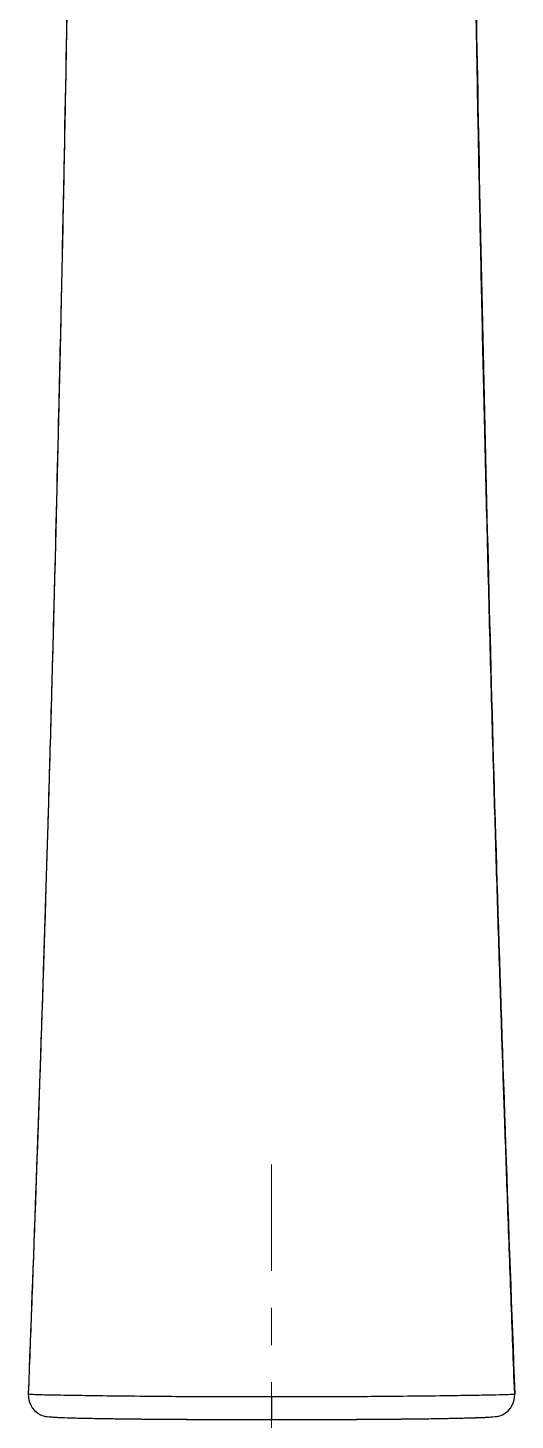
# Model space of a CAD drawing. Extents: x 0 to 1354, y 0 to 992.
# Drawn here: x 461.2 to 494.1, y 516.9 to 610.6 of the extents above; entities that cross this region are included whole.
import ezdxf

# ---------------------------------------------------------------- set-up
doc = ezdxf.new("R2010")
doc.units = 0
doc.header["$LTSCALE"] = 10
doc.header["$MEASUREMENT"] = 0
doc.linetypes.add('CENTER', pattern=[2, 1.25, -0.25, 0.25, -0.25])
doc.layers.add('1', color=7, linetype='CONTINUOUS')
doc.layers.add('BODY', color=7, linetype='CONTINUOUS')

msp = doc.modelspace()

# ---------------------------------------------------------------- linework, layer by layer
at = {"layer": '1', "color": 7, "linetype": 'Continuous'}
for p, q in [((461.261, 518.626), (461.255, 518.625)), ((494.063, 518.625), (494.057, 518.626))]:
    msp.add_line(p, q, dxfattribs=at)
for centre, major_axis, ratio, start_param, end_param in [((462.752, 518.567), (0.339, 1.461), 0.998873, 1.760247, 3.078028), ((492.566, 518.567), (-0.339, 1.461), 0.998873, 3.205157, 4.522938), ((477.659, 518.374), (0, 1.5), 0.000004, 1.514132, 3.152332)]:
    msp.add_ellipse(centre, major_axis=major_axis, ratio=ratio, start_param=start_param, end_param=end_param, dxfattribs=at)
for points, knots in [([(464.172, 637.562), (464.163, 636.155), (464.131, 632.189), (464.056, 624.986), (463.904, 614.369), (463.662, 600.846), (463.348, 586.395), (463.061, 574.731), (462.831, 565.931), (462.591, 557.378), (462.239, 545.916), (461.785, 532.625), (461.425, 523.122), (461.255, 518.625)], [0, 0, 0, 0, 0.04114, 0.114398, 0.202128, 0.329324, 0.467621, 0.566225, 0.617062, 0.682316, 0.773565, 0.892831, 1, 1, 1, 1]), ([(464.156, 635.021), (464.148, 634.006), (464.128, 631.737), (464.093, 628.323), (464.054, 624.948), (464.014, 621.866), (463.972, 618.947), (463.928, 616.018), (463.881, 613.062), (463.806, 608.624), (463.696, 602.643), (463.541, 595.059), (463.373, 587.454), (463.193, 579.871), (463.006, 572.438), (462.813, 565.234), (462.657, 559.735), (462.538, 555.701), (462.449, 552.783), (462.342, 549.331), (462.213, 545.333), (462.063, 540.817), (461.891, 535.793), (461.695, 530.266), (461.483, 524.485), (461.335, 520.546), (461.262, 518.626)], [0, 0, 0, 0, 0.029961, 0.066537, 0.09853, 0.12594, 0.153106, 0.17966, 0.206525, 0.2337, 0.299572, 0.365841, 0.432218, 0.495649, 0.558948, 0.619591, 0.675719, 0.695502, 0.719435, 0.747804, 0.780603, 0.817823, 0.85867, 0.903758, 0.953076, 1, 1, 1, 1]), ([(494.056, 518.626), (493.973, 520.798), (493.81, 525.144), (493.583, 531.395), (493.382, 537.107), (493.215, 542.006), (493.08, 546.107), (492.966, 549.652), (492.864, 552.923), (492.766, 556.188), (492.623, 561.034), (492.444, 567.444), (492.237, 575.366), (492.047, 583.114), (491.873, 590.658), (491.718, 597.883), (491.583, 604.722), (491.491, 609.823), (491.43, 613.504), (491.388, 616.14), (491.342, 619.226), (491.293, 622.755), (491.243, 626.681), (491.198, 630.828), (491.173, 633.625), (491.162, 635.012)], [0, 0, 0, 0, 0.053068, 0.106225, 0.152842, 0.1929, 0.226384, 0.253585, 0.280159, 0.307049, 0.334253, 0.400178, 0.466478, 0.532857, 0.596297, 0.659604, 0.720253, 0.776356, 0.796087, 0.819949, 0.848258, 0.881011, 0.91821, 0.95907, 1, 1, 1, 1]), ([(491.164, 635.023), (491.213, 628.871), (491.294, 622.432), (491.555, 605.85), (491.765, 595.476), (492.266, 574.053), (492.549, 563.133), (493.235, 540.976), (493.635, 529.787), (494.063, 518.625)], [0, 0, 0, 0, 0.181839, 0.181839, 0.454559, 0.454559, 0.72728, 0.72728, 1, 1, 1, 1]), ([(461.255, 518.625), (461.32, 518.618), (461.444, 518.605), (461.905, 518.587), (462.674, 518.565), (463.878, 518.548), (465.771, 518.519), (468.037, 518.487), (470.487, 518.475), (472.599, 518.438), (474.264, 518.463), (475.9, 518.457), (477.071, 518.458), (477.659, 518.459)], [0, 0, 0, 0, 0.093015, 0.176086, 0.249241, 0.389891, 0.498789, 0.62386, 0.749001, 0.821378, 0.874389, 0.936919, 1, 1, 1, 1]), ([(477.659, 518.459), (478.246, 518.458), (479.415, 518.457), (481.049, 518.463), (482.712, 518.439), (484.82, 518.475), (487.266, 518.486), (489.53, 518.519), (491.426, 518.548), (492.776, 518.568), (493.743, 518.597), (493.95, 518.615), (494.063, 518.625)], [0, 0, 0, 0, 0.062942, 0.125399, 0.178434, 0.250566, 0.375485, 0.50035, 0.6089, 0.749426, 0.863477, 1, 1, 1, 1]), ([(462.322, 517.131), (462.38, 517.116), (462.591, 517.089), (463.149, 517.054), (463.826, 517.026), (464.531, 517.005), (465.205, 516.989), (465.903, 516.976), (466.762, 516.963), (467.951, 516.948), (469.404, 516.933), (471.096, 516.92), (472.972, 516.909), (475.2, 516.901), (476.801, 516.9), (477.659, 516.9)], [0, 0, 0, 0, 0.10819, 0.202898, 0.283916, 0.35125, 0.404975, 0.449949, 0.506512, 0.57701, 0.661415, 0.734099, 0.814802, 0.903026, 1, 1, 1, 1]), ([(477.659, 516.874), (475.493, 516.874), (473.38, 516.881), (469.682, 516.904), (468.096, 516.92), (464.268, 516.976), (462.951, 517.021), (462.752, 517.068)], [0, 0, 0, 0, 0.25, 0.25, 0.5, 0.5, 1, 1, 1, 1]), ([(477.659, 516.9), (478.398, 516.9), (479.776, 516.901), (481.694, 516.906), (483.321, 516.914), (484.79, 516.924), (486.058, 516.934), (487.124, 516.945), (488.042, 516.956), (488.972, 516.97), (489.986, 516.99), (491.011, 517.015), (491.946, 517.047), (492.676, 517.086), (492.934, 517.115), (492.996, 517.131)], [0, 0, 0, 0, 0.08375, 0.158987, 0.226608, 0.286803, 0.354754, 0.409012, 0.454162, 0.510627, 0.580809, 0.664747, 0.762607, 0.874452, 1, 1, 1, 1]), ([(492.566, 517.068), (492.466, 517.044), (492.09, 517.022), (490.748, 516.978), (489.786, 516.958), (487.244, 516.921), (485.665, 516.904), (481.937, 516.881), (479.826, 516.874), (477.659, 516.874)], [0, 0, 0, 0, 0.25, 0.25, 0.5, 0.5, 0.75, 0.75, 1, 1, 1, 1])]:
    msp.add_open_spline(points, degree=3, knots=knots, dxfattribs=at)
at = {"layer": 'BODY', "color": 1, "linetype": 'CENTER', "lineweight": 5}
msp.add_line((477.659, 386.915), (477.659, 534.073), dxfattribs=at)

doc.saveas('drawing.dxf')
